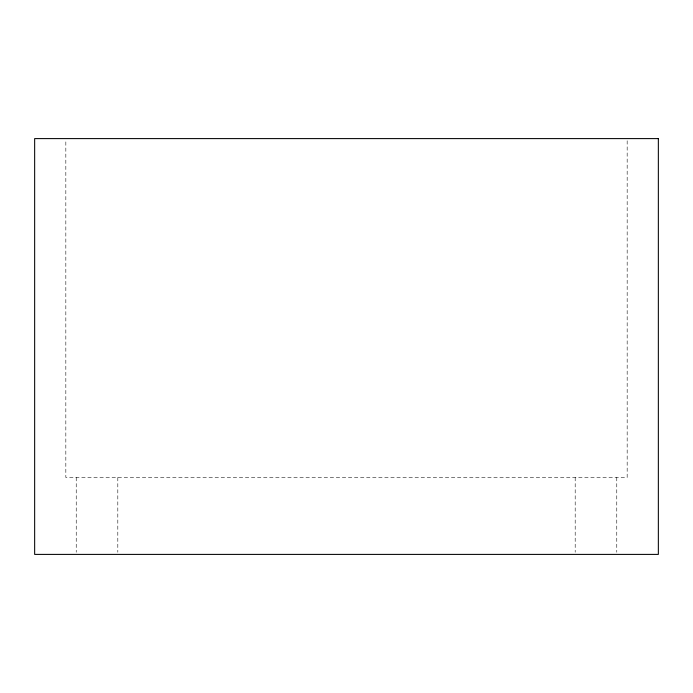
<?xml version="1.0" encoding="UTF-8"?>
<svg xmlns="http://www.w3.org/2000/svg" width="693" height="693" viewBox="0 0 693 693"><rect width="100%" height="100%" fill="white"/><g stroke="black" fill="none" stroke-linecap="round" stroke-linejoin="round"><path stroke-width="0.52" stroke-dasharray="3.46 2.6" d="M627.165 140.766L627.165 477.477L65.835 477.477L65.835 139.683M616.77 477.477L616.77 552.26M575.19 477.477L575.19 552.26M117.81 477.477L117.81 552.26M76.23 477.477L76.23 552.26"/><path stroke-width="1.04" d="M658.35 138.6L34.65 138.6L34.65 554.4L658.35 554.4L658.35 138.6"/></g></svg>
